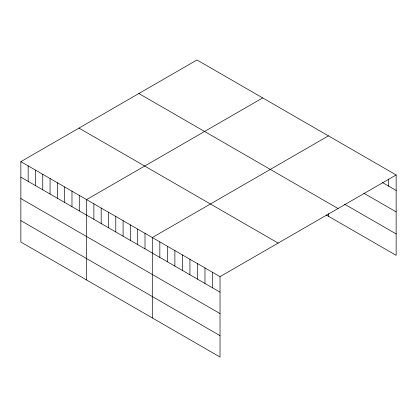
<?xml version="1.0" encoding="UTF-8"?>
<svg xmlns="http://www.w3.org/2000/svg" width="417" height="417" viewBox="0 0 417 417"><rect width="100%" height="100%" fill="white"/><g stroke="black" fill="none" stroke-linecap="round" stroke-linejoin="round"><path stroke-width="0.63" d="M20.85 161.655L220.025 276.648L220.025 357.03L20.85 242.037L20.85 161.655L196.975 59.97L396.15 174.963L396.15 255.345L326.183 214.953M262.705 97.917L86.58 199.602L86.58 279.984M328.429 135.864L152.304 237.549L152.304 317.931M220.025 276.648L396.15 174.963M382.175 182.401L396.15 190.47M363.9 193.259L396.15 211.878M344.551 204.148L396.15 233.937M138.856 93.523L338.031 208.521M78.969 128.097L278.144 243.09M20.85 177.162L220.025 292.155M20.85 198.57L220.025 313.563M20.85 220.629L220.025 335.622M388.623 179.018L388.623 186.128M328.429 213.655L328.429 216.251M212.503 272.301L212.503 287.808M204.976 267.959L204.976 283.466M197.455 263.612L197.455 279.119M189.928 259.27L189.928 274.777M182.406 254.928L182.406 270.435M174.879 250.581L174.879 266.088M167.353 246.238L167.353 261.746M159.831 241.891L159.831 257.398M145.001 233.332L145.001 248.84M137.699 229.115L137.699 244.623M130.396 224.899L130.396 240.406M123.093 220.682L123.093 236.189M115.79 216.465L115.79 231.972M108.488 212.253L108.488 227.76M101.185 208.036L101.185 223.543M93.882 203.819L93.882 219.326M79.277 195.385L79.277 210.893M71.974 191.168L71.974 206.676M64.666 186.952L64.666 202.459M57.364 182.735L57.364 198.242M50.061 178.518L50.061 194.025M42.758 174.301L42.758 189.808M35.455 170.089L35.455 185.596M28.153 165.872L28.153 181.379"/></g></svg>
